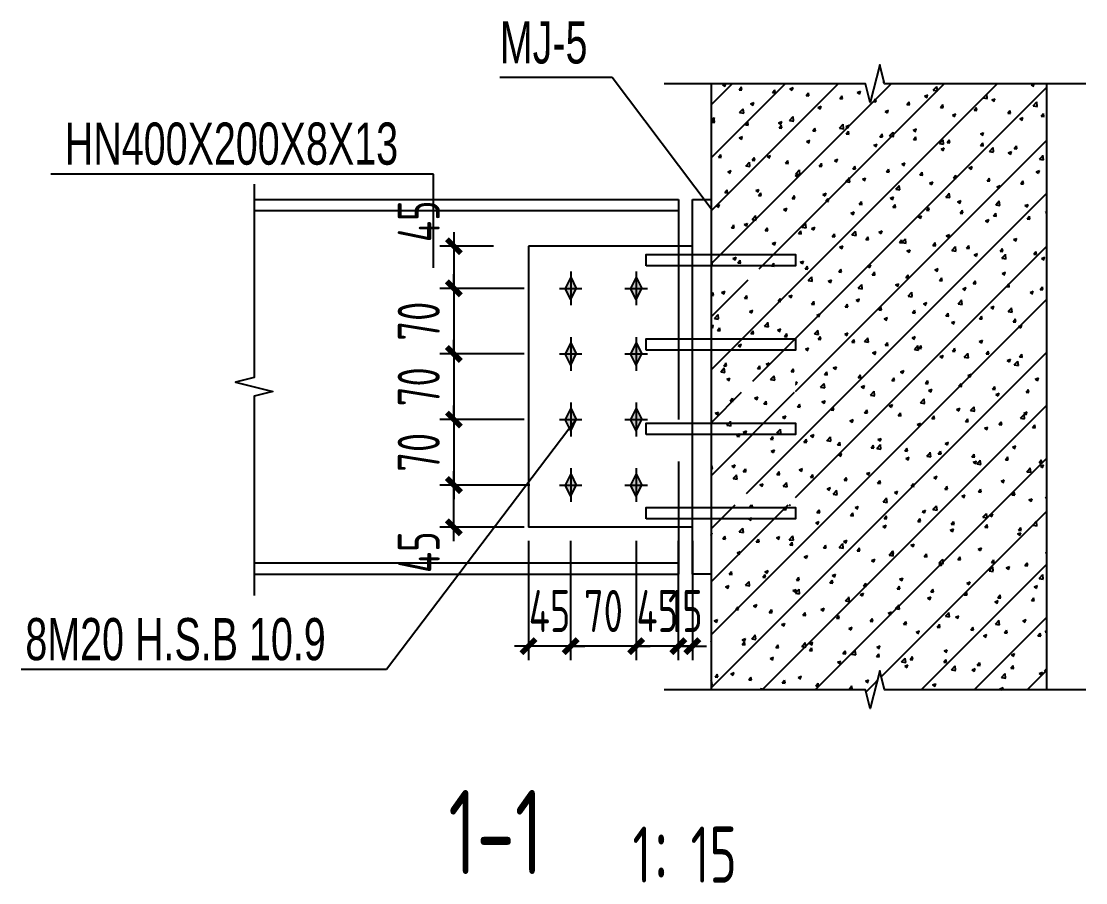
# Model space of a CAD drawing. Extents: x -803796 to -501762, y -1479216 to -846035.
# Drawn here: x -532586 to -521220, y -1326543 to -1317348 of the extents above; entities that cross this region are included whole.
import ezdxf
from ezdxf.enums import TextEntityAlignment as Align

# ---------------------------------------------------------------- set-up
doc = ezdxf.new("R2010")
doc.units = 0
doc.header["$LTSCALE"] = 1500
doc.linetypes.add('DASHED', pattern=[19.05, 12.7, -6.35])
doc.layers.get('0').update_dxf_attribs({"linetype": 'CONTINUOUS'})
doc.layers.get('Defpoints').update_dxf_attribs({"linetype": 'CONTINUOUS'})
for name, color, linetype in [('AR-INT DECO', 140, 'CONTINUOUS'), ('HATCH', 254, 'CONTINUOUS'), ('NUM', 7, 'CONTINUOUS'), ('STXT_GB_THIN', 2, 'CONTINUOUS'), ('STXT_GEN_PDX', 7, 'CONTINUOUS'), ('STXT_LS_THIN', 8, 'CONTINUOUS'), ('STXT_XG_THIN', 2, 'CONTINUOUS'), ('STXT_XG_TNDSH', 6, 'DASHED'), ('TEXT', 7, 'CONTINUOUS')]:
    doc.layers.add(name, color=color, linetype=linetype)
doc.styles.add('TSSD_Dimension', font='Tssdeng.shx', dxfattribs={"width": 0.7, "bigfont": 'hztxt.shx'})
doc.styles.add('TSSD_Label', font='tj03-romans1.shx', dxfattribs={"width": 0.7, "bigfont": 'hztxt.shx'})
doc.styles.add('TSSD_NORM', font='tssdeng.shx', dxfattribs={"width": 0.7, "bigfont": 'hztxt.shx'})
doc.dimstyles.new('TSSD_15_150', dxfattribs={"dimtxt": 450, "dimasz": 150, "dimexe": 150, "dimexo": 375, "dimgap": 150, "dimtad": 1, "dimdec": 0, "dimlfac": 0.1, "dimzin": 0, "dimdsep": 46, "dimtxsty": 'TSSD_Dimension', "dimblk": 'ARCHTICK', "dimblk1": 'ARCHTICK', "dimblk2": 'ARCHTICK', "dimcen": 0, "dimdle": 150, "dimclrt": 7, "dimadec": 0, "dimazin": 0, "dimtfac": 1, "dimtdec": 0, "dimtix": 1, "dimtmove": 2, "dimatfit": 3, "dimfxl": 1, "dimtolj": 1, "dimtzin": 0, "dimarcsym": 0})
pattern_1 = [(50, (-116961.36, 66390.97), (358.63009, -31.37607), [37.5, -412.5]), (355, (-116961.36, 66390.97), (-69.37567, 376.09607), [30, -330]), (100.4514, (-116931.47, 66388.36), (289.25469, 344.71977), [31.870095, -350.57106]), (46.1842, (-116961.36, 66490.97), (533.62052, -82.75951), [56.25, -618.75]), (96.6356, (-116916.9, 66484.1), (467.33135, 487.05894), [47.80514, -525.8565]), (351.1842, (-116961.36, 66491), (467.33097, 487.0593), [45, -495]), (21, (-116911.36, 66465.97), (298.453526, -201.309445), [37.5, -412.5]), (326, (-116911.36, 66465.97), (121.65767, 362.57502), [30, -330]), (71.4514, (-116886.5, 66449.2), (420.111314, 161.26525), [31.870095, -350.57106]), (45, (-116961.36, 66390.97), (-282.84271, 282.84271), [])]

# ---------------------------------------------------------------- blocks, each defined once
blk = doc.blocks.new('A$C218B12C0')
at = {"layer": 'AR-INT DECO'}
for points in [[(-1422, 2877), (-1222, 2877), (-1222, -1123), (-1422, -1123)], [(-1917, 2167), (-1917, 2287), (-323, 2287), (-323, 2167)], [(-1917, 1267), (-1917, 1387), (-323, 1387), (-323, 1267)], [(-1917, 367), (-1917, 487), (-323, 487), (-323, 367)], [(-1917, -533), (-1917, -413), (-323, -413), (-323, -533)]]:
    blk.add_lwpolyline(points, close=True, dxfattribs=at)
blk = doc.blocks.new('_ArchTick')
at = {"color": 0, "linetype": 'ByBlock', "const_width": 0.4}
blk.add_lwpolyline([(-0.5, -0.5), (0.5, 0.5)], dxfattribs=at)
blk = doc.blocks.new('*D926')
at = {"layer": 'AR-INT DECO', "color": 0, "lineweight": -2, "transparency": 16777216}
for p, q in [((-525570, -1322893), (-525570, -1324168)), ((-525420, -1322893), (-525420, -1324168)), ((-525570, -1324018), (-525720, -1324018)), ((-525420, -1324018), (-525570, -1324018)), ((-525420, -1324018), (-525270, -1324018))]:
    blk.add_line(p, q, dxfattribs=at)
at = {"layer": 'Defpoints', "color": 0, "transparency": 16777216}
for p in [(-525570, -1322518), (-525420, -1322518), (-525570, -1324018)]:
    blk.add_point(p, dxfattribs=at)
at = {"layer": 'AR-INT DECO', "color": 0, "lineweight": -2, "transparency": 16777216, "xscale": 150, "yscale": 150, "zscale": 150}
blk.add_blockref('_ArchTick', (-525570, -1324018), dxfattribs=at)
at = {"layer": 'AR-INT DECO', "color": 0, "lineweight": -2, "transparency": 16777216, "xscale": 150, "yscale": 150, "zscale": 150, "rotation": 180}
blk.add_blockref('_ArchTick', (-525420, -1324018), dxfattribs=at)
at = {"layer": 'AR-INT DECO', "color": 7, "transparency": 16777216, "insert": (-525495, -1323643), "char_height": 450, "attachment_point": 5, "style": 'TSSD_Dimension'}
blk.add_mtext('\\A1;15', dxfattribs=at)
blk = doc.blocks.new('*D927')
at = {"layer": 'AR-INT DECO', "color": 0, "lineweight": -2, "transparency": 16777216}
for p, q in [((-526020, -1322893), (-526020, -1324168)), ((-525570, -1322893), (-525570, -1324168)), ((-526020, -1324018), (-526170, -1324018)), ((-525570, -1324018), (-526020, -1324018)), ((-525570, -1324018), (-525420, -1324018))]:
    blk.add_line(p, q, dxfattribs=at)
at = {"layer": 'Defpoints', "color": 0, "transparency": 16777216}
for p in [(-526020, -1322518), (-525570, -1322518), (-526020, -1324018)]:
    blk.add_point(p, dxfattribs=at)
at = {"layer": 'AR-INT DECO', "color": 0, "lineweight": -2, "transparency": 16777216, "xscale": 150, "yscale": 150, "zscale": 150}
blk.add_blockref('_ArchTick', (-526020, -1324018), dxfattribs=at)
at = {"layer": 'AR-INT DECO', "color": 0, "lineweight": -2, "transparency": 16777216, "xscale": 150, "yscale": 150, "zscale": 150, "rotation": 180}
blk.add_blockref('_ArchTick', (-525570, -1324018), dxfattribs=at)
at = {"layer": 'AR-INT DECO', "color": 7, "transparency": 16777216, "insert": (-525795, -1323643), "char_height": 450, "attachment_point": 5, "style": 'TSSD_Dimension'}
blk.add_mtext('\\A1;45', dxfattribs=at)
blk = doc.blocks.new('*D928')
at = {"layer": 'AR-INT DECO', "color": 0, "lineweight": -2, "transparency": 16777216}
for p, q in [((-526720, -1322893), (-526720, -1324168)), ((-526020, -1322893), (-526020, -1324168)), ((-526720, -1324018), (-526870, -1324018)), ((-526020, -1324018), (-526720, -1324018)), ((-526020, -1324018), (-525870, -1324018))]:
    blk.add_line(p, q, dxfattribs=at)
at = {"layer": 'Defpoints', "color": 0, "transparency": 16777216}
for p in [(-526720, -1322518), (-526020, -1322518), (-526720, -1324018)]:
    blk.add_point(p, dxfattribs=at)
at = {"layer": 'AR-INT DECO', "color": 0, "lineweight": -2, "transparency": 16777216, "xscale": 150, "yscale": 150, "zscale": 150}
blk.add_blockref('_ArchTick', (-526720, -1324018), dxfattribs=at)
at = {"layer": 'AR-INT DECO', "color": 0, "lineweight": -2, "transparency": 16777216, "xscale": 150, "yscale": 150, "zscale": 150, "rotation": 180}
blk.add_blockref('_ArchTick', (-526020, -1324018), dxfattribs=at)
at = {"layer": 'AR-INT DECO', "color": 7, "transparency": 16777216, "insert": (-526370, -1323643), "char_height": 450, "attachment_point": 5, "style": 'TSSD_Dimension'}
blk.add_mtext('\\A1;70', dxfattribs=at)
blk = doc.blocks.new('*D929')
at = {"layer": 'AR-INT DECO', "color": 0, "lineweight": -2, "transparency": 16777216}
for p, q in [((-527170, -1322893), (-527170, -1324168)), ((-526720, -1322893), (-526720, -1324168)), ((-527170, -1324018), (-527320, -1324018)), ((-526720, -1324018), (-527170, -1324018)), ((-526720, -1324018), (-526570, -1324018))]:
    blk.add_line(p, q, dxfattribs=at)
at = {"layer": 'Defpoints', "color": 0, "transparency": 16777216}
for p in [(-527170, -1322518), (-526720, -1322518), (-527170, -1324018)]:
    blk.add_point(p, dxfattribs=at)
at = {"layer": 'AR-INT DECO', "color": 0, "lineweight": -2, "transparency": 16777216, "xscale": 150, "yscale": 150, "zscale": 150}
blk.add_blockref('_ArchTick', (-527170, -1324018), dxfattribs=at)
at = {"layer": 'AR-INT DECO', "color": 0, "lineweight": -2, "transparency": 16777216, "xscale": 150, "yscale": 150, "zscale": 150, "rotation": 180}
blk.add_blockref('_ArchTick', (-526720, -1324018), dxfattribs=at)
at = {"layer": 'AR-INT DECO', "color": 7, "transparency": 16777216, "insert": (-526945, -1323643), "char_height": 450, "attachment_point": 5, "style": 'TSSD_Dimension'}
blk.add_mtext('\\A1;45', dxfattribs=at)
blk = doc.blocks.new('*D930')
at = {"layer": 'AR-INT DECO', "color": 0, "lineweight": -2, "transparency": 16777216}
for p, q in [((-527967, -1319599), (-527967, -1320349)), ((-527545, -1319749), (-528117, -1319749)), ((-527215, -1320199), (-528117, -1320199))]:
    blk.add_line(p, q, dxfattribs=at)
at = {"layer": 'Defpoints', "color": 0, "transparency": 16777216}
for p in [(-527170, -1319749), (-527967, -1320199), (-526840, -1320199)]:
    blk.add_point(p, dxfattribs=at)
at = {"layer": 'AR-INT DECO', "color": 0, "lineweight": -2, "transparency": 16777216, "xscale": 150, "yscale": 150, "zscale": 150}
for p, rotation in [((-527967, -1319749), 90), ((-527967, -1320199), 270)]:
    blk.add_blockref('_ArchTick', p, dxfattribs=dict(at, rotation=rotation))
at = {"layer": 'AR-INT DECO', "color": 7, "transparency": 16777216, "insert": (-528342, -1319483), "char_height": 450, "attachment_point": 5, "rotation": 90, "style": 'TSSD_Dimension'}
blk.add_mtext('\\A1;45', dxfattribs=at)
blk = doc.blocks.new('*D931')
at = {"layer": 'AR-INT DECO', "color": 0, "lineweight": -2, "transparency": 16777216}
for p, q in [((-527967, -1320199), (-527967, -1320049)), ((-527215, -1320199), (-528117, -1320199)), ((-527967, -1320199), (-527967, -1320899)), ((-527215, -1320899), (-528117, -1320899)), ((-527967, -1320899), (-527967, -1321049))]:
    blk.add_line(p, q, dxfattribs=at)
at = {"layer": 'Defpoints', "color": 0, "transparency": 16777216}
for p in [(-526840, -1320199), (-527967, -1320899), (-526840, -1320899)]:
    blk.add_point(p, dxfattribs=at)
at = {"layer": 'AR-INT DECO', "color": 0, "lineweight": -2, "transparency": 16777216, "xscale": 150, "yscale": 150, "zscale": 150}
for p, rotation in [((-527967, -1320199), 270), ((-527967, -1320899), 90)]:
    blk.add_blockref('_ArchTick', p, dxfattribs=dict(at, rotation=rotation))
at = {"layer": 'AR-INT DECO', "color": 7, "transparency": 16777216, "insert": (-528342, -1320549), "char_height": 450, "attachment_point": 5, "rotation": 90, "style": 'TSSD_Dimension'}
blk.add_mtext('\\A1;70', dxfattribs=at)
blk = doc.blocks.new('*D932')
at = {"layer": 'AR-INT DECO', "color": 0, "lineweight": -2, "transparency": 16777216}
for p, q in [((-527967, -1320899), (-527967, -1320749)), ((-527215, -1320899), (-528117, -1320899)), ((-527967, -1320899), (-527967, -1321599)), ((-527215, -1321599), (-528117, -1321599)), ((-527967, -1321599), (-527967, -1321749))]:
    blk.add_line(p, q, dxfattribs=at)
at = {"layer": 'Defpoints', "color": 0, "transparency": 16777216}
for p in [(-526840, -1320899), (-527967, -1321599), (-526840, -1321599)]:
    blk.add_point(p, dxfattribs=at)
at = {"layer": 'AR-INT DECO', "color": 0, "lineweight": -2, "transparency": 16777216, "xscale": 150, "yscale": 150, "zscale": 150}
for p, rotation in [((-527967, -1320899), 270), ((-527967, -1321599), 90)]:
    blk.add_blockref('_ArchTick', p, dxfattribs=dict(at, rotation=rotation))
at = {"layer": 'AR-INT DECO', "color": 7, "transparency": 16777216, "insert": (-528342, -1321249), "char_height": 450, "attachment_point": 5, "rotation": 90, "style": 'TSSD_Dimension'}
blk.add_mtext('\\A1;70', dxfattribs=at)
blk = doc.blocks.new('*D933')
at = {"layer": 'AR-INT DECO', "color": 0, "lineweight": -2, "transparency": 16777216}
for p, q in [((-527967, -1321599), (-527967, -1321449)), ((-527215, -1321599), (-528117, -1321599)), ((-527967, -1321599), (-527967, -1322299)), ((-527155, -1322299), (-528117, -1322299)), ((-527967, -1322299), (-527967, -1322449))]:
    blk.add_line(p, q, dxfattribs=at)
at = {"layer": 'Defpoints', "color": 0, "transparency": 16777216}
for p in [(-526840, -1321599), (-527967, -1322299), (-526780, -1322299, -3)]:
    blk.add_point(p, dxfattribs=at)
at = {"layer": 'AR-INT DECO', "color": 0, "lineweight": -2, "transparency": 16777216, "xscale": 150, "yscale": 150, "zscale": 150}
for p, rotation in [((-527967, -1321599), 270), ((-527967, -1322299), 90)]:
    blk.add_blockref('_ArchTick', p, dxfattribs=dict(at, rotation=rotation))
at = {"layer": 'AR-INT DECO', "color": 7, "transparency": 16777216, "insert": (-528342, -1321949), "char_height": 450, "attachment_point": 5, "rotation": 90, "style": 'TSSD_Dimension'}
blk.add_mtext('\\A1;70', dxfattribs=at)
blk = doc.blocks.new('*D934')
at = {"layer": 'AR-INT DECO', "color": 0, "lineweight": -2, "transparency": 16777216}
for p, q in [((-527967, -1322899), (-527967, -1322149)), ((-527155, -1322299), (-528117, -1322299)), ((-527215, -1322749), (-528117, -1322749))]:
    blk.add_line(p, q, dxfattribs=at)
at = {"layer": 'Defpoints', "color": 0, "transparency": 16777216}
for p in [(-527967, -1322299), (-526780, -1322299, -3), (-526840, -1322749)]:
    blk.add_point(p, dxfattribs=at)
at = {"layer": 'AR-INT DECO', "color": 0, "lineweight": -2, "transparency": 16777216, "xscale": 150, "yscale": 150, "zscale": 150}
for p, rotation in [((-527967, -1322299), 90), ((-527967, -1322749), 270)]:
    blk.add_blockref('_ArchTick', p, dxfattribs=dict(at, rotation=rotation))
at = {"layer": 'AR-INT DECO', "color": 7, "transparency": 16777216, "insert": (-528342, -1323015), "char_height": 450, "attachment_point": 5, "rotation": 90, "style": 'TSSD_Dimension'}
blk.add_mtext('\\A1;45', dxfattribs=at)

msp = doc.modelspace()

# ---------------------------------------------------------------- hatches: boundary and pattern name
at = {"layer": 'HATCH'}
h = msp.add_hatch(dxfattribs=at)
h.set_pattern_fill('ARMOREDW', color=256, scale=50, style=0)
h.set_pattern_definition(pattern_1)
h.paths.add_polyline_path([(-521639.7, -1318014.7), (-523369.7, -1318014.7), (-523419.7, -1317814.7), (-523469.7, -1318014.7), (-523469.7, -1324482.7), (-523419.7, -1324282.7), (-523369.7, -1324482.7), (-521639.7, -1324482.7)])
h = msp.add_hatch(dxfattribs=at)
h.set_pattern_fill('ARMOREDW', color=256, scale=50, style=0)
h.set_pattern_definition(pattern_1)
h.paths.add_polyline_path([(-523469.7, -1318014.7), (-523519.7, -1318214.7), (-523569.7, -1318014.7), (-525219.7, -1318014.7), (-525219.7, -1319988.7), (-524320.1, -1319988.7), (-524320.1, -1320108.7), (-525219.7, -1320108.7), (-525219.7, -1321188.7), (-524320.1, -1321188.7), (-524320.1, -1321308.7), (-525219.7, -1321308.7), (-525219.7, -1322388.7), (-524320.1, -1322388.7), (-524320.1, -1322508.7), (-525219.7, -1322508.7), (-525219.7, -1324482.7), (-523569.7, -1324482.7), (-523519.7, -1324682.7), (-523469.7, -1324482.7)])
at = {"layer": 'STXT_LS_THIN'}
for points in [[(-526719.7, -1320078.7), (-526779.7, -1320198.7), (-526719.7, -1320318.7), (-526659.7, -1320198.7)], [(-526019.7, -1320078.7), (-526079.7, -1320198.7), (-526019.7, -1320318.7), (-525959.7, -1320198.7)], [(-526719.7, -1320778.7), (-526779.7, -1320898.7), (-526719.7, -1321018.7), (-526659.7, -1320898.7)], [(-526019.7, -1320778.7), (-526079.7, -1320898.7), (-526019.7, -1321018.7), (-525959.7, -1320898.7)], [(-526719.7, -1321478.7), (-526779.7, -1321598.7), (-526719.7, -1321718.7), (-526659.7, -1321598.7)], [(-526019.7, -1321478.7), (-526079.7, -1321598.7), (-526019.7, -1321718.7), (-525959.7, -1321598.7)], [(-526719.7, -1322178.7), (-526779.7, -1322298.7), (-526719.7, -1322418.7), (-526659.7, -1322298.7)], [(-526019.7, -1322178.7), (-526079.7, -1322298.7), (-526019.7, -1322418.7), (-525959.7, -1322298.7)]]:
    msp.add_hatch(color=256, dxfattribs=at).paths.add_polyline_path(points)

# ---------------------------------------------------------------- linework, layer by layer
at = {"layer": 'AR-INT DECO'}
for p, q in [((-528185.3, -1318978.7, -3.1), (-532271.9, -1318978.7, -3.1)), ((-528185.3, -1319978.7, -3.1), (-528185.3, -1318978.7, -3.1)), ((-526659.7, -1321598.7, -3.1), (-528685.6, -1324268.1, -3.1)), ((-525419.7, -1322748.7), (-527169.7, -1322748.7)), ((-528685.6, -1324268.1, -3.1), (-532586.4, -1324268.1, -3.1))]:
    msp.add_line(p, q, dxfattribs=at)
at = {"layer": 'STXT_GB_THIN'}
for p, q in [((-527169.7, -1319748.7, -3.1), (-527169.7, -1322748.7, -3.1)), ((-525419.7, -1319748.7), (-527169.7, -1319748.7))]:
    msp.add_line(p, q, dxfattribs=at)
at = {"layer": 'STXT_GEN_PDX', "elevation": -3.1}
for points in [[(-521219.7, -1318014.7), (-523369.7, -1318014.7), (-523419.7, -1317814.7), (-523519.7, -1318214.7), (-523569.7, -1318014.7), (-525719.7, -1318014.7)], [(-530099.7, -1319087.2), (-530099.7, -1321148.7), (-530299.7, -1321198.7), (-529899.7, -1321298.7), (-530099.7, -1321348.7), (-530099.7, -1323478.1)], [(-521219.7, -1324482.7), (-523369.7, -1324482.7), (-523419.7, -1324282.7), (-523519.7, -1324682.7), (-523569.7, -1324482.7), (-525719.7, -1324482.7)]]:
    msp.add_lwpolyline(points, dxfattribs=at)
at = {"layer": 'STXT_LS_THIN'}
for p, q in [((-526719.7, -1320078.7, -3.1), (-526779.7, -1320198.7, -3.1)), ((-526719.7, -1320018.7, -3.1), (-526719.7, -1320378.7, -3.1)), ((-526719.7, -1320078.7, -3.1), (-526659.7, -1320198.7, -3.1)), ((-526019.7, -1320078.7, -3.1), (-526079.7, -1320198.7, -3.1)), ((-526019.7, -1320018.7, -3.1), (-526019.7, -1320378.7, -3.1)), ((-526019.7, -1320078.7, -3.1), (-525959.7, -1320198.7, -3.1)), ((-526839.7, -1320198.7, -3.1), (-526599.7, -1320198.7, -3.1)), ((-526719.7, -1320318.7, -3.1), (-526779.7, -1320198.7, -3.1)), ((-526719.7, -1320318.7, -3.1), (-526659.7, -1320198.7, -3.1)), ((-526139.7, -1320198.7, -3.1), (-525899.7, -1320198.7, -3.1)), ((-526019.7, -1320318.7, -3.1), (-526079.7, -1320198.7, -3.1)), ((-526019.7, -1320318.7, -3.1), (-525959.7, -1320198.7, -3.1)), ((-526719.7, -1320778.7, -3.1), (-526779.7, -1320898.7, -3.1)), ((-526719.7, -1320718.7, -3.1), (-526719.7, -1321078.7, -3.1)), ((-526719.7, -1320778.7, -3.1), (-526659.7, -1320898.7, -3.1)), ((-526019.7, -1320778.7, -3.1), (-526079.7, -1320898.7, -3.1)), ((-526019.7, -1320718.7, -3.1), (-526019.7, -1321078.7, -3.1)), ((-526019.7, -1320778.7, -3.1), (-525959.7, -1320898.7, -3.1)), ((-526839.7, -1320898.7, -3.1), (-526599.7, -1320898.7, -3.1)), ((-526719.7, -1321018.7, -3.1), (-526779.7, -1320898.7, -3.1)), ((-526719.7, -1321018.7, -3.1), (-526659.7, -1320898.7, -3.1)), ((-526139.7, -1320898.7, -3.1), (-525899.7, -1320898.7, -3.1)), ((-526019.7, -1321018.7, -3.1), (-526079.7, -1320898.7, -3.1)), ((-526019.7, -1321018.7, -3.1), (-525959.7, -1320898.7, -3.1)), ((-526719.7, -1321478.7, -3.1), (-526779.7, -1321598.7, -3.1)), ((-526719.7, -1321418.7, -3.1), (-526719.7, -1321778.7, -3.1)), ((-526719.7, -1321478.7, -3.1), (-526659.7, -1321598.7, -3.1)), ((-526019.7, -1321478.7, -3.1), (-526079.7, -1321598.7, -3.1)), ((-526019.7, -1321418.7, -3.1), (-526019.7, -1321778.7, -3.1)), ((-526019.7, -1321478.7, -3.1), (-525959.7, -1321598.7, -3.1)), ((-526839.7, -1321598.7, -3.1), (-526599.7, -1321598.7, -3.1)), ((-526719.7, -1321718.7, -3.1), (-526779.7, -1321598.7, -3.1)), ((-526719.7, -1321718.7, -3.1), (-526659.7, -1321598.7, -3.1)), ((-526139.7, -1321598.7, -3.1), (-525899.7, -1321598.7, -3.1)), ((-526019.7, -1321718.7, -3.1), (-526079.7, -1321598.7, -3.1)), ((-526019.7, -1321718.7, -3.1), (-525959.7, -1321598.7, -3.1)), ((-526719.7, -1322118.7, -3.1), (-526719.7, -1322478.7, -3.1)), ((-526019.7, -1322118.7, -3.1), (-526019.7, -1322478.7, -3.1)), ((-526719.7, -1322178.7, -3.1), (-526779.7, -1322298.7, -3.1)), ((-526719.7, -1322178.7, -3.1), (-526659.7, -1322298.7, -3.1)), ((-526019.7, -1322178.7, -3.1), (-526079.7, -1322298.7, -3.1)), ((-526019.7, -1322178.7, -3.1), (-525959.7, -1322298.7, -3.1)), ((-526839.7, -1322298.7, -3.1), (-526599.7, -1322298.7, -3.1)), ((-526719.7, -1322418.7, -3.1), (-526779.7, -1322298.7, -3.1)), ((-526719.7, -1322418.7, -3.1), (-526659.7, -1322298.7, -3.1)), ((-526139.7, -1322298.7, -3.1), (-525899.7, -1322298.7, -3.1)), ((-526019.7, -1322418.7, -3.1), (-526079.7, -1322298.7, -3.1)), ((-526019.7, -1322418.7, -3.1), (-525959.7, -1322298.7, -3.1))]:
    msp.add_line(p, q, dxfattribs=at)
at = {"layer": 'STXT_XG_THIN'}
for p, q in [((-525219.7, -1318014.7, -3.1), (-525219.7, -1324482.7, -3.1)), ((-521639.7, -1318014.7, -3.1), (-521639.7, -1324482.7, -3.1)), ((-530099.7, -1319248.7, -3.1), (-525569.7, -1319248.7, -3.1)), ((-525569.7, -1319248.7, -3.1), (-525569.7, -1320448.7, -3.1)), ((-530099.7, -1319368.7, -3.1), (-525569.7, -1319368.7, -3.1)), ((-525569.7, -1322048.7, -3.1), (-525569.7, -1323248.7, -3.1)), ((-530099.7, -1323128.7, -3.1), (-525569.7, -1323128.7, -3.1)), ((-530099.7, -1323248.7, -3.1), (-525569.7, -1323248.7, -3.1))]:
    msp.add_line(p, q, dxfattribs=at)
at = {"layer": 'STXT_XG_TNDSH'}
msp.add_line((-525569.7, -1319998.7, -3.1), (-525569.7, -1321598.7, -3.1), dxfattribs=at)
at = {"layer": 'TEXT'}
for p, q in [((-526276, -1317948.2, -3.1), (-527476, -1317948.2, -3.1)), ((-525219.7, -1319348.7, -3.1), (-526276, -1317948.2, -3.1))]:
    msp.add_line(p, q, dxfattribs=at)

# ---------------------------------------------------------------- block references
at = {"layer": 'AR-INT DECO'}
msp.add_blockref('A$C218B12C0', (-523997.5, -1322125.8, -3.1), dxfattribs=at)

# ---------------------------------------------------------------- texts
at = {"layer": 'AR-INT DECO', "style": 'TSSD_Label', "width": 0.7}
for s, p in [('HN400X200X8X13', (-532121.9, -1318878.7, -3.1)), ('8M20 H.S.B 10.9', (-532543, -1324168.1, -3.1))]:
    msp.add_text(s, height=450, dxfattribs=at).set_placement(p)
at = {"layer": 'NUM', "style": 'TSSD_NORM', "width": 0.7}
for s, height, p in [('1-1', 900, (-528025.6, -1326723)), (' 1：15', 600, (-526313.5, -1326723))]:
    msp.add_text(s, height=height, dxfattribs=at).set_placement(p, align=Align.BOTTOM_LEFT)
at = {"layer": 'TEXT', "style": 'TSSD_Label', "width": 0.7}
msp.add_text('MJ-5', height=450, dxfattribs=at).set_placement((-527476, -1317798.2, -3.1))

# ---------------------------------------------------------------- dimensions: what is measured, and where the dimension line sits
at = {"layer": 'AR-INT DECO'}
for base, p1, p2, angle, picture, middle in [((-527967.3, -1320198.7), (-527169.7, -1319748.7), (-526839.7, -1320198.7), 90, '*D930', (-528342.3, -1319482.7)), ((-527967.3, -1322298.7), (-526839.7, -1322748.7), (-526779.7, -1322298.7, -3.1), 270, '*D934', (-528342.3, -1323014.6))]:
    dim = msp.add_linear_dim(base=base, p1=p1, p2=p2, angle=angle, dimstyle='TSSD_15_150', dxfattribs=at)
    dim.commit()
    dim.dimension.update_dxf_attribs({"geometry": picture, "text_midpoint": middle, "dimtype": 160})
for base, p1, p2, angle, picture, middle in [((-527967.3, -1320898.7), (-526839.7, -1320198.7), (-526839.7, -1320898.7), 90, '*D931', (-528342.3, -1320548.7)), ((-527967.3, -1321598.7), (-526839.7, -1320898.7), (-526839.7, -1321598.7), 90, '*D932', (-528342.3, -1321248.7)), ((-527967.3, -1322298.7), (-526839.7, -1321598.7), (-526779.7, -1322298.7, -3.1), 90, '*D933', (-528342.3, -1321948.7)), ((-527169.7, -1324018.3, -3.1), (-526719.7, -1322518.3, -3.1), (-527169.7, -1322518.3, -3.1), 180, '*D929', (-526944.7, -1323643.3, -3.1)), ((-526719.7, -1324018.3, -3.1), (-526019.7, -1322518.3, -3.1), (-526719.7, -1322518.3, -3.1), 180, '*D928', (-526369.7, -1323643.3, -3.1)), ((-526019.7, -1324018.3, -3.1), (-525569.7, -1322518.3, -3.1), (-526019.7, -1322518.3, -3.1), 180, '*D927', (-525794.7, -1323643.3, -3.1)), ((-525569.7, -1324018.3, -3.1), (-525419.7, -1322518.3, -3.1), (-525569.7, -1322518.3, -3.1), 180, '*D926', (-525494.7, -1323643.3, -3.1))]:
    dim = msp.add_linear_dim(base=base, p1=p1, p2=p2, angle=angle, dimstyle='TSSD_15_150', dxfattribs=at)
    dim.commit()
    dim.dimension.update_dxf_attribs({"geometry": picture, "text_midpoint": middle})

doc.saveas('drawing.dxf')
